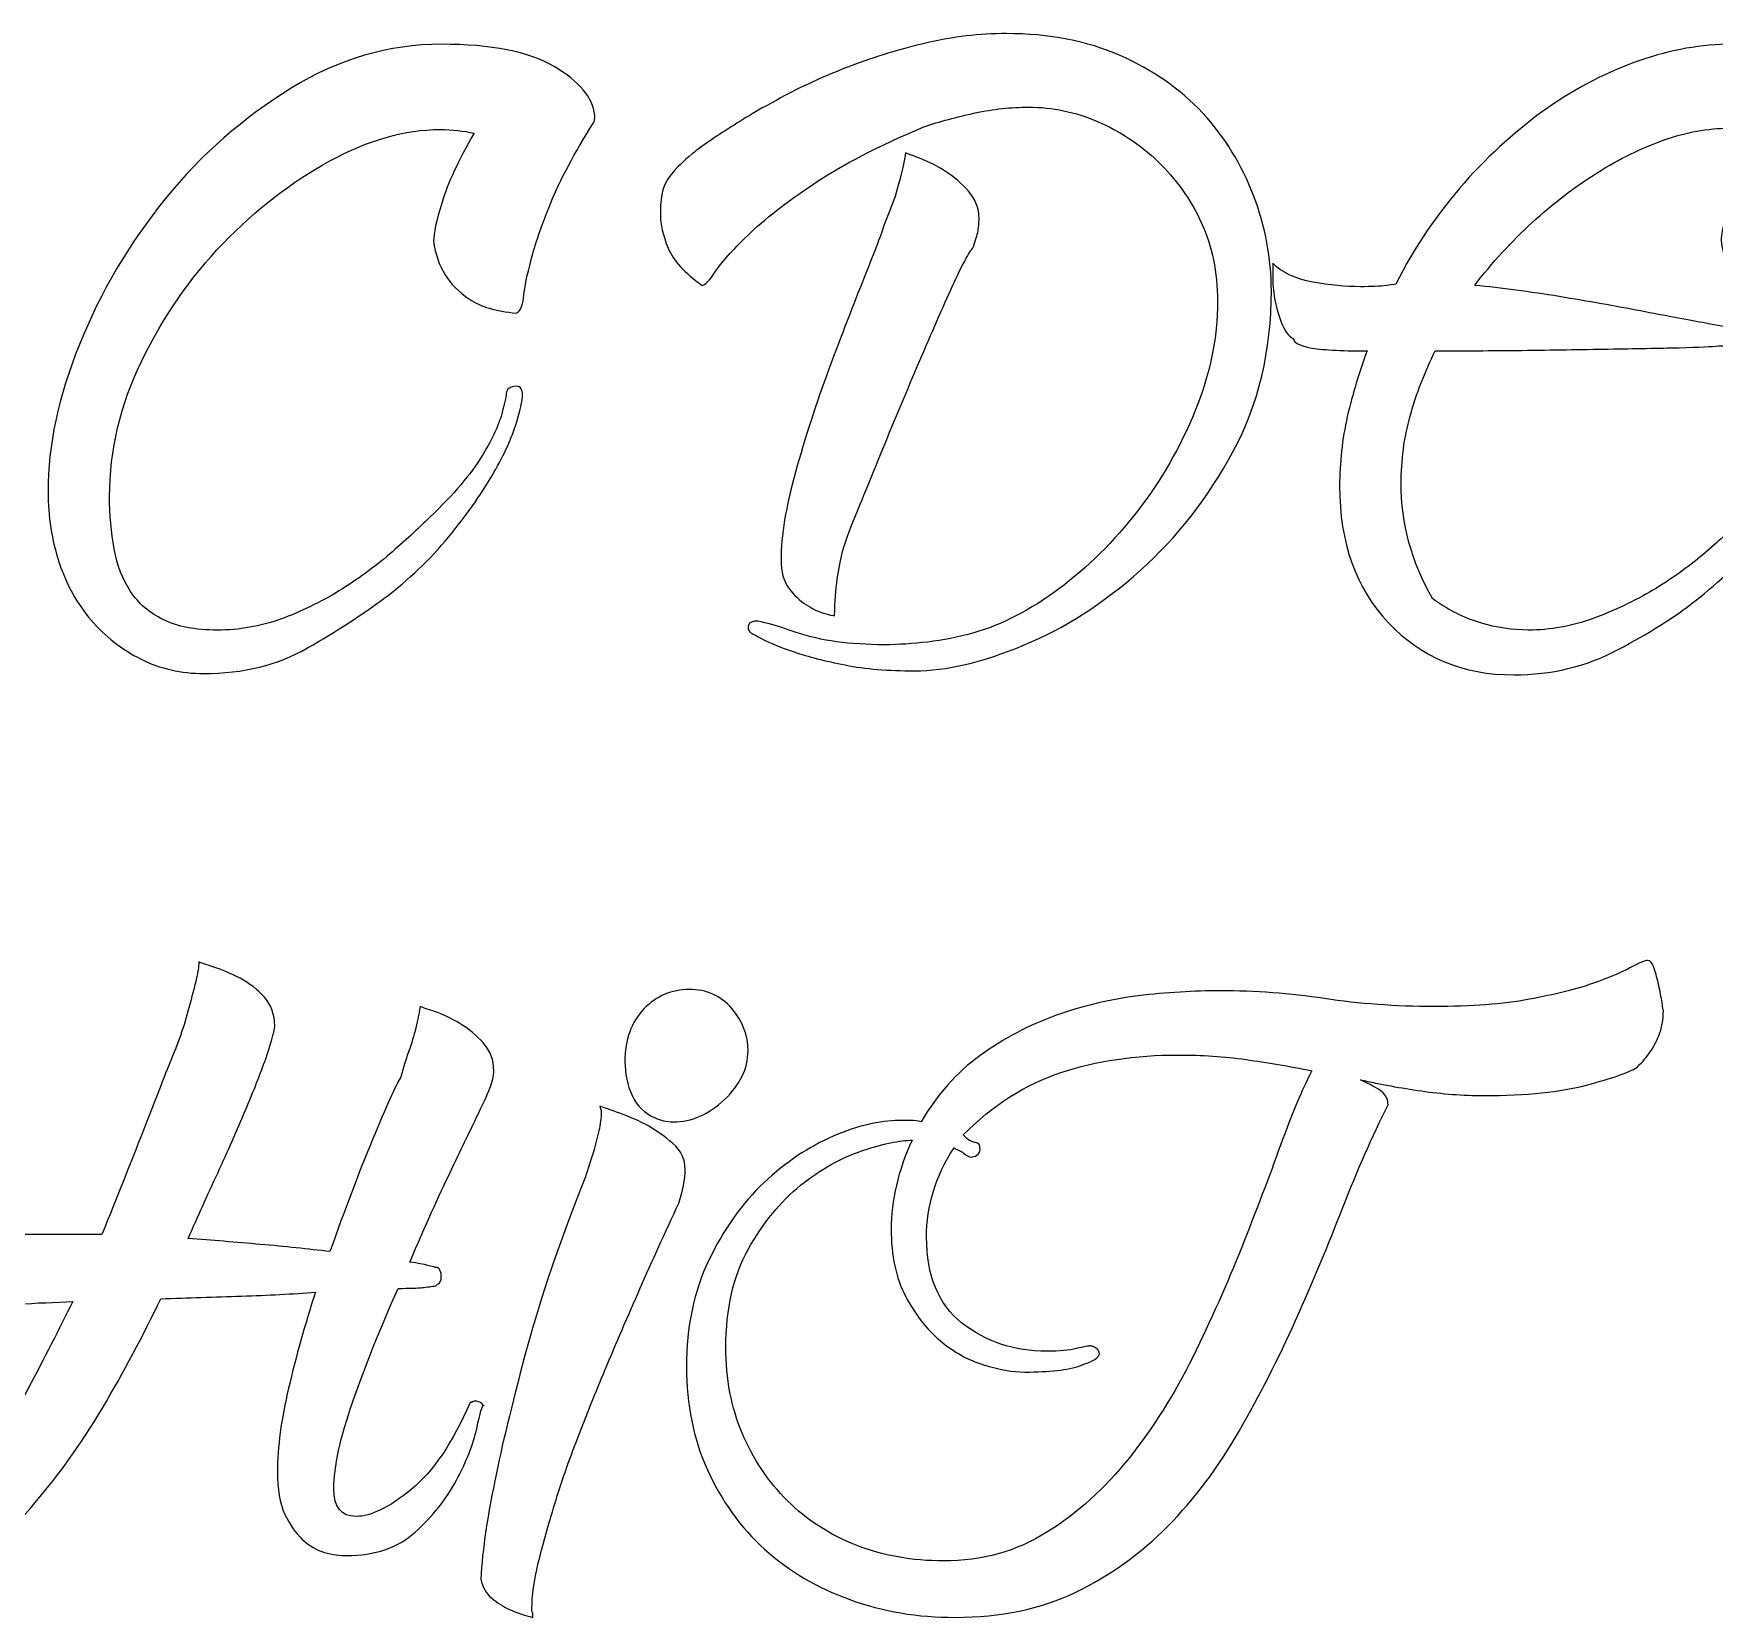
# Model space of a CAD drawing. Header units: centimetres. Extents: x -9.9 to 9.3, y -14 to 14.4.
# Drawn here: x -3.88 to 2.43, y 8.42 to 14.37 of the extents above; entities that cross this region are included whole.
import ezdxf

# ---------------------------------------------------------------- set-up
doc = ezdxf.new("R2010")
doc.units = ezdxf.units.CM
doc.header["$MEASUREMENT"] = 0
doc.layers.add('Layer 1', color=7, linetype='Continuous')

msp = doc.modelspace()

# ---------------------------------------------------------------- linework, layer by layer
at = {"layer": 'Layer 1', "color": 250}
for points, knots in [([(-3.241, 11.965), (-3.326, 11.965), (-3.405, 11.983), (-3.477, 12.019), (-3.477, 12.019), (-3.549, 12.055), (-3.611, 12.104), (-3.664, 12.165), (-3.664, 12.165), (-3.716, 12.225), (-3.756, 12.297), (-3.784, 12.381), (-3.784, 12.381), (-3.812, 12.465), (-3.826, 12.554), (-3.826, 12.649), (-3.826, 12.649), (-3.826, 12.82), (-3.787, 13.004), (-3.708, 13.2), (-3.708, 13.2), (-3.629, 13.397), (-3.522, 13.579), (-3.386, 13.747), (-3.386, 13.747), (-3.25, 13.914), (-3.092, 14.052), (-2.913, 14.162), (-2.913, 14.162), (-2.735, 14.272), (-2.547, 14.327), (-2.35, 14.327), (-2.35, 14.327), (-2.163, 14.327), (-2.022, 14.299), (-1.927, 14.244), (-1.927, 14.244), (-1.832, 14.188), (-1.781, 14.127), (-1.774, 14.061), (-1.774, 14.061), (-1.774, 14.048), (-1.776, 14.038), (-1.779, 14.032), (-1.779, 14.032), (-1.851, 13.917), (-1.905, 13.817), (-1.939, 13.732), (-1.939, 13.732), (-1.974, 13.646), (-1.998, 13.575), (-2.013, 13.518), (-2.013, 13.518), (-2.028, 13.46), (-2.037, 13.416), (-2.04, 13.385), (-2.04, 13.385), (-2.043, 13.354), (-2.05, 13.333), (-2.06, 13.323), (-2.06, 13.323), (-2.06, 13.323), (-2.069, 13.318), (-2.069, 13.318), (-2.069, 13.318), (-2.145, 13.325), (-2.203, 13.342), (-2.244, 13.37), (-2.244, 13.37), (-2.285, 13.398), (-2.316, 13.428), (-2.335, 13.461), (-2.335, 13.461), (-2.358, 13.497), (-2.373, 13.54), (-2.379, 13.589), (-2.379, 13.589), (-2.379, 13.615), (-2.369, 13.664), (-2.347, 13.734), (-2.347, 13.734), (-2.326, 13.805), (-2.286, 13.891), (-2.227, 13.993), (-2.227, 13.993), (-2.266, 14.002), (-2.309, 14.007), (-2.355, 14.007), (-2.355, 14.007), (-2.486, 14.007), (-2.624, 13.968), (-2.768, 13.889), (-2.768, 13.889), (-2.913, 13.81), (-3.046, 13.707), (-3.169, 13.579), (-3.169, 13.579), (-3.292, 13.451), (-3.394, 13.304), (-3.474, 13.139), (-3.474, 13.139), (-3.555, 12.973), (-3.595, 12.803), (-3.595, 12.63), (-3.595, 12.63), (-3.595, 12.561), (-3.589, 12.495), (-3.578, 12.433), (-3.578, 12.433), (-3.566, 12.37), (-3.546, 12.317), (-3.516, 12.273), (-3.516, 12.273), (-3.487, 12.228), (-3.446, 12.193), (-3.393, 12.167), (-3.393, 12.167), (-3.341, 12.141), (-3.273, 12.128), (-3.191, 12.128), (-3.191, 12.128), (-3.109, 12.128), (-3.03, 12.142), (-2.953, 12.169), (-2.953, 12.169), (-2.876, 12.197), (-2.803, 12.233), (-2.734, 12.275), (-2.734, 12.275), (-2.665, 12.318), (-2.602, 12.364), (-2.544, 12.413), (-2.544, 12.413), (-2.487, 12.462), (-2.437, 12.508), (-2.394, 12.551), (-2.394, 12.551), (-2.302, 12.639), (-2.238, 12.715), (-2.2, 12.777), (-2.2, 12.777), (-2.162, 12.839), (-2.138, 12.89), (-2.126, 12.93), (-2.126, 12.93), (-2.115, 12.969), (-2.108, 12.998), (-2.106, 13.016), (-2.106, 13.016), (-2.105, 13.034), (-2.092, 13.043), (-2.069, 13.043), (-2.069, 13.043), (-2.06, 13.043), (-2.053, 13.04), (-2.05, 13.033), (-2.05, 13.033), (-2.047, 13.026), (-2.045, 13.02), (-2.045, 13.013), (-2.045, 13.013), (-2.045, 12.99), (-2.054, 12.951), (-2.072, 12.895), (-2.072, 12.895), (-2.09, 12.839), (-2.119, 12.776), (-2.161, 12.706), (-2.161, 12.706), (-2.202, 12.635), (-2.256, 12.559), (-2.323, 12.477), (-2.323, 12.477), (-2.39, 12.395), (-2.471, 12.318), (-2.566, 12.246), (-2.566, 12.246), (-2.645, 12.187), (-2.74, 12.125), (-2.852, 12.061), (-2.852, 12.061), (-2.963, 11.997), (-3.093, 11.965), (-3.241, 11.965)], [0, 0, 0, 0, 0.021277, 0.021277, 0.021277, 0.021277, 0.042553, 0.042553, 0.042553, 0.042553, 0.06383, 0.06383, 0.06383, 0.06383, 0.085106, 0.085106, 0.085106, 0.085106, 0.106383, 0.106383, 0.106383, 0.106383, 0.12766, 0.12766, 0.12766, 0.12766, 0.148936, 0.148936, 0.148936, 0.148936, 0.170213, 0.170213, 0.170213, 0.170213, 0.191489, 0.191489, 0.191489, 0.191489, 0.212766, 0.212766, 0.212766, 0.212766, 0.234043, 0.234043, 0.234043, 0.234043, 0.255319, 0.255319, 0.255319, 0.255319, 0.276596, 0.276596, 0.276596, 0.276596, 0.297872, 0.297872, 0.297872, 0.297872, 0.319149, 0.319149, 0.319149, 0.319149, 0.340426, 0.340426, 0.340426, 0.340426, 0.361702, 0.361702, 0.361702, 0.361702, 0.382979, 0.382979, 0.382979, 0.382979, 0.404255, 0.404255, 0.404255, 0.404255, 0.425532, 0.425532, 0.425532, 0.425532, 0.446809, 0.446809, 0.446809, 0.446809, 0.468085, 0.468085, 0.468085, 0.468085, 0.489362, 0.489362, 0.489362, 0.489362, 0.510638, 0.510638, 0.510638, 0.510638, 0.531915, 0.531915, 0.531915, 0.531915, 0.553191, 0.553191, 0.553191, 0.553191, 0.574468, 0.574468, 0.574468, 0.574468, 0.595745, 0.595745, 0.595745, 0.595745, 0.617021, 0.617021, 0.617021, 0.617021, 0.638298, 0.638298, 0.638298, 0.638298, 0.659574, 0.659574, 0.659574, 0.659574, 0.680851, 0.680851, 0.680851, 0.680851, 0.702128, 0.702128, 0.702128, 0.702128, 0.723404, 0.723404, 0.723404, 0.723404, 0.744681, 0.744681, 0.744681, 0.744681, 0.765957, 0.765957, 0.765957, 0.765957, 0.787234, 0.787234, 0.787234, 0.787234, 0.808511, 0.808511, 0.808511, 0.808511, 0.829787, 0.829787, 0.829787, 0.829787, 0.851064, 0.851064, 0.851064, 0.851064, 0.87234, 0.87234, 0.87234, 0.87234, 0.893617, 0.893617, 0.893617, 0.893617, 0.914894, 0.914894, 0.914894, 0.914894, 0.93617, 0.93617, 0.93617, 0.93617, 0.957447, 0.957447, 0.957447, 0.957447, 1, 1, 1, 1]), ([(-1.371, 13.422), (-1.436, 13.468), (-1.479, 13.514), (-1.499, 13.562), (-1.499, 13.562), (-1.518, 13.61), (-1.528, 13.651), (-1.528, 13.687), (-1.528, 13.687), (-1.528, 13.72), (-1.526, 13.748), (-1.521, 13.771), (-1.521, 13.771), (-1.516, 13.794), (-1.504, 13.817), (-1.486, 13.84), (-1.486, 13.84), (-1.468, 13.863), (-1.442, 13.888), (-1.408, 13.916), (-1.408, 13.916), (-1.373, 13.944), (-1.325, 13.978), (-1.262, 14.017), (-1.262, 14.017), (-1.207, 14.053), (-1.14, 14.092), (-1.063, 14.133), (-1.063, 14.133), (-0.986, 14.174), (-0.902, 14.212), (-0.812, 14.246), (-0.812, 14.246), (-0.722, 14.28), (-0.628, 14.309), (-0.529, 14.332), (-0.529, 14.332), (-0.431, 14.355), (-0.331, 14.367), (-0.229, 14.367), (-0.229, 14.367), (-0.068, 14.367), (0.073, 14.339), (0.197, 14.285), (0.197, 14.285), (0.32, 14.231), (0.423, 14.159), (0.507, 14.069), (0.507, 14.069), (0.59, 13.979), (0.654, 13.875), (0.698, 13.759), (0.698, 13.759), (0.743, 13.642), (0.765, 13.523), (0.765, 13.402), (0.765, 13.402), (0.765, 13.176), (0.717, 12.975), (0.622, 12.799), (0.622, 12.799), (0.527, 12.624), (0.411, 12.475), (0.273, 12.352), (0.273, 12.352), (0.135, 12.228), (-0.011, 12.135), (-0.165, 12.071), (-0.165, 12.071), (-0.319, 12.007), (-0.455, 11.975), (-0.574, 11.975), (-0.574, 11.975), (-0.672, 11.975), (-0.759, 11.982), (-0.834, 11.997), (-0.834, 11.997), (-0.91, 12.012), (-0.974, 12.028), (-1.026, 12.046), (-1.026, 12.046), (-1.079, 12.064), (-1.117, 12.08), (-1.142, 12.093), (-1.142, 12.093), (-1.167, 12.106), (-1.179, 12.113), (-1.179, 12.113), (-1.179, 12.113), (-1.182, 12.113), (-1.185, 12.115), (-1.189, 12.118), (-1.189, 12.118), (-1.195, 12.124), (-1.199, 12.129), (-1.199, 12.133), (-1.199, 12.133), (-1.199, 12.146), (-1.195, 12.154), (-1.189, 12.157), (-1.189, 12.157), (-1.182, 12.16), (-1.176, 12.162), (-1.169, 12.162), (-1.169, 12.162), (-1.153, 12.162), (-1.101, 12.147), (-1.014, 12.118), (-1.014, 12.118), (-0.927, 12.088), (-0.818, 12.073), (-0.687, 12.073), (-0.687, 12.073), (-0.634, 12.073), (-0.58, 12.077), (-0.524, 12.083), (-0.524, 12.083), (-0.469, 12.09), (-0.411, 12.101), (-0.352, 12.118), (-0.352, 12.118), (-0.247, 12.147), (-0.141, 12.202), (-0.032, 12.283), (-0.032, 12.283), (0.076, 12.363), (0.174, 12.461), (0.263, 12.575), (0.263, 12.575), (0.352, 12.69), (0.424, 12.816), (0.479, 12.952), (0.479, 12.952), (0.535, 13.088), (0.563, 13.225), (0.563, 13.363), (0.563, 13.363), (0.563, 13.471), (0.543, 13.569), (0.502, 13.658), (0.502, 13.658), (0.461, 13.747), (0.406, 13.823), (0.339, 13.887), (0.339, 13.887), (0.272, 13.951), (0.197, 14.001), (0.113, 14.037), (0.113, 14.037), (0.029, 14.073), (-0.057, 14.091), (-0.145, 14.091), (-0.145, 14.091), (-0.211, 14.091), (-0.278, 14.084), (-0.347, 14.069), (-0.347, 14.069), (-0.416, 14.054), (-0.48, 14.037), (-0.539, 14.017), (-0.539, 14.017), (-0.71, 13.945), (-0.848, 13.874), (-0.952, 13.803), (-0.952, 13.803), (-1.057, 13.733), (-1.139, 13.669), (-1.199, 13.611), (-1.199, 13.611), (-1.258, 13.554), (-1.299, 13.508), (-1.322, 13.473), (-1.322, 13.473), (-1.344, 13.439), (-1.361, 13.422), (-1.371, 13.422)], [0, 0, 0, 0, 0.022222, 0.022222, 0.022222, 0.022222, 0.044444, 0.044444, 0.044444, 0.044444, 0.066667, 0.066667, 0.066667, 0.066667, 0.088889, 0.088889, 0.088889, 0.088889, 0.111111, 0.111111, 0.111111, 0.111111, 0.133333, 0.133333, 0.133333, 0.133333, 0.155556, 0.155556, 0.155556, 0.155556, 0.177778, 0.177778, 0.177778, 0.177778, 0.2, 0.2, 0.2, 0.2, 0.222222, 0.222222, 0.222222, 0.222222, 0.244444, 0.244444, 0.244444, 0.244444, 0.266667, 0.266667, 0.266667, 0.266667, 0.288889, 0.288889, 0.288889, 0.288889, 0.311111, 0.311111, 0.311111, 0.311111, 0.333333, 0.333333, 0.333333, 0.333333, 0.355556, 0.355556, 0.355556, 0.355556, 0.377778, 0.377778, 0.377778, 0.377778, 0.4, 0.4, 0.4, 0.4, 0.422222, 0.422222, 0.422222, 0.422222, 0.444444, 0.444444, 0.444444, 0.444444, 0.466667, 0.466667, 0.466667, 0.466667, 0.488889, 0.488889, 0.488889, 0.488889, 0.511111, 0.511111, 0.511111, 0.511111, 0.533333, 0.533333, 0.533333, 0.533333, 0.555556, 0.555556, 0.555556, 0.555556, 0.577778, 0.577778, 0.577778, 0.577778, 0.6, 0.6, 0.6, 0.6, 0.622222, 0.622222, 0.622222, 0.622222, 0.644444, 0.644444, 0.644444, 0.644444, 0.666667, 0.666667, 0.666667, 0.666667, 0.688889, 0.688889, 0.688889, 0.688889, 0.711111, 0.711111, 0.711111, 0.711111, 0.733333, 0.733333, 0.733333, 0.733333, 0.755556, 0.755556, 0.755556, 0.755556, 0.777778, 0.777778, 0.777778, 0.777778, 0.8, 0.8, 0.8, 0.8, 0.822222, 0.822222, 0.822222, 0.822222, 0.844444, 0.844444, 0.844444, 0.844444, 0.866667, 0.866667, 0.866667, 0.866667, 0.888889, 0.888889, 0.888889, 0.888889, 0.911111, 0.911111, 0.911111, 0.911111, 0.933333, 0.933333, 0.933333, 0.933333, 0.955556, 0.955556, 0.955556, 0.955556, 1, 1, 1, 1]), ([(0.849, 13.22), (0.829, 13.233), (0.813, 13.254), (0.802, 13.284), (0.802, 13.284), (0.79, 13.314), (0.782, 13.343), (0.777, 13.373), (0.777, 13.373), (0.772, 13.402), (0.77, 13.429), (0.77, 13.454), (0.77, 13.454), (0.77, 13.478), (0.77, 13.496), (0.77, 13.505), (0.77, 13.505), (0.806, 13.469), (0.856, 13.446), (0.92, 13.434), (0.92, 13.434), (0.984, 13.423), (1.044, 13.417), (1.099, 13.417), (1.099, 13.417), (1.139, 13.417), (1.172, 13.418), (1.198, 13.422), (1.198, 13.422), (1.224, 13.425), (1.236, 13.427), (1.232, 13.427), (1.232, 13.427), (1.304, 13.568), (1.39, 13.694), (1.488, 13.806), (1.488, 13.806), (1.587, 13.917), (1.692, 14.011), (1.803, 14.089), (1.803, 14.089), (1.915, 14.166), (2.029, 14.225), (2.148, 14.266), (2.148, 14.266), (2.266, 14.307), (2.38, 14.327), (2.492, 14.327), (2.492, 14.327), (2.653, 14.327), (2.786, 14.302), (2.891, 14.251), (2.891, 14.251), (2.996, 14.2), (3.051, 14.137), (3.058, 14.061), (3.058, 14.061), (3.058, 14.048), (3.056, 14.038), (3.053, 14.032), (3.053, 14.032), (3.053, 14.032), (3.033, 14.042), (3.033, 14.042), (3.033, 14.042), (3.033, 14.042), (3.048, 14.032), (3.048, 14.032), (3.048, 14.032), (2.979, 13.917), (2.927, 13.818), (2.893, 13.734), (2.893, 13.734), (2.859, 13.651), (2.835, 13.58), (2.822, 13.523), (2.822, 13.523), (2.809, 13.465), (2.8, 13.42), (2.797, 13.387), (2.797, 13.387), (2.794, 13.355), (2.787, 13.333), (2.777, 13.323), (2.777, 13.323), (2.777, 13.323), (2.768, 13.318), (2.768, 13.318), (2.768, 13.318), (2.692, 13.325), (2.633, 13.342), (2.59, 13.37), (2.59, 13.37), (2.548, 13.398), (2.517, 13.428), (2.497, 13.461), (2.497, 13.461), (2.474, 13.497), (2.459, 13.54), (2.453, 13.589), (2.453, 13.589), (2.453, 13.612), (2.462, 13.66), (2.482, 13.732), (2.482, 13.732), (2.502, 13.804), (2.543, 13.893), (2.605, 13.997), (2.605, 13.997), (2.566, 14.007), (2.525, 14.012), (2.482, 14.012), (2.482, 14.012), (2.403, 14.012), (2.322, 13.997), (2.239, 13.968), (2.239, 13.968), (2.155, 13.938), (2.071, 13.897), (1.988, 13.845), (1.988, 13.845), (1.904, 13.792), (1.823, 13.73), (1.744, 13.658), (1.744, 13.658), (1.665, 13.586), (1.593, 13.507), (1.528, 13.422), (1.528, 13.422), (1.629, 13.412), (1.735, 13.398), (1.845, 13.38), (1.845, 13.38), (1.955, 13.362), (2.057, 13.344), (2.15, 13.326), (2.15, 13.326), (2.244, 13.308), (2.321, 13.293), (2.384, 13.282), (2.384, 13.282), (2.446, 13.27), (2.479, 13.264), (2.482, 13.264), (2.482, 13.264), (2.482, 13.264), (2.487, 13.264), (2.487, 13.264), (2.487, 13.264), (2.494, 13.258), (2.497, 13.246), (2.497, 13.23), (2.497, 13.23), (2.497, 13.217), (2.492, 13.207), (2.482, 13.2), (2.482, 13.2), (2.482, 13.2), (2.477, 13.195), (2.477, 13.195), (2.477, 13.195), (2.477, 13.195), (2.443, 13.195), (2.443, 13.195), (2.443, 13.195), (2.42, 13.192), (2.371, 13.19), (2.295, 13.188), (2.295, 13.188), (2.22, 13.186), (2.131, 13.185), (2.029, 13.183), (2.029, 13.183), (1.928, 13.181), (1.82, 13.18), (1.705, 13.178), (1.705, 13.178), (1.59, 13.177), (1.482, 13.176), (1.38, 13.176), (1.38, 13.176), (1.341, 13.097), (1.309, 13.016), (1.286, 12.932), (1.286, 12.932), (1.263, 12.849), (1.252, 12.764), (1.252, 12.679), (1.252, 12.679), (1.252, 12.528), (1.291, 12.383), (1.37, 12.246), (1.37, 12.246), (1.429, 12.203), (1.489, 12.173), (1.55, 12.155), (1.55, 12.155), (1.61, 12.137), (1.67, 12.128), (1.729, 12.128), (1.729, 12.128), (1.811, 12.128), (1.893, 12.142), (1.973, 12.172), (1.973, 12.172), (2.053, 12.201), (2.128, 12.237), (2.197, 12.278), (2.197, 12.278), (2.266, 12.319), (2.328, 12.363), (2.384, 12.411), (2.384, 12.411), (2.44, 12.458), (2.487, 12.502), (2.526, 12.541), (2.526, 12.541), (2.625, 12.639), (2.693, 12.721), (2.731, 12.785), (2.731, 12.785), (2.768, 12.849), (2.793, 12.899), (2.804, 12.937), (2.804, 12.937), (2.816, 12.975), (2.822, 13.002), (2.822, 13.018), (2.822, 13.018), (2.822, 13.035), (2.833, 13.043), (2.856, 13.043), (2.856, 13.043), (2.866, 13.043), (2.873, 13.04), (2.876, 13.033), (2.876, 13.033), (2.879, 13.026), (2.881, 13.02), (2.881, 13.013), (2.881, 13.013), (2.881, 12.99), (2.871, 12.951), (2.851, 12.895), (2.851, 12.895), (2.832, 12.839), (2.801, 12.776), (2.76, 12.703), (2.76, 12.703), (2.719, 12.631), (2.665, 12.554), (2.598, 12.472), (2.598, 12.472), (2.531, 12.39), (2.449, 12.311), (2.354, 12.236), (2.354, 12.236), (2.279, 12.177), (2.182, 12.116), (2.064, 12.054), (2.064, 12.054), (1.946, 11.991), (1.816, 11.96), (1.675, 11.96), (1.675, 11.96), (1.485, 11.96), (1.328, 12.025), (1.205, 12.155), (1.205, 12.155), (1.082, 12.284), (1.021, 12.456), (1.021, 12.669), (1.021, 12.669), (1.021, 12.757), (1.031, 12.844), (1.05, 12.93), (1.05, 12.93), (1.07, 13.015), (1.095, 13.097), (1.124, 13.176), (1.124, 13.176), (1.022, 13.176), (0.951, 13.18), (0.91, 13.188), (0.91, 13.188), (0.869, 13.196), (0.849, 13.207), (0.849, 13.22)], [0, 0, 0, 0, 0.013699, 0.013699, 0.013699, 0.013699, 0.027397, 0.027397, 0.027397, 0.027397, 0.041096, 0.041096, 0.041096, 0.041096, 0.054795, 0.054795, 0.054795, 0.054795, 0.068493, 0.068493, 0.068493, 0.068493, 0.082192, 0.082192, 0.082192, 0.082192, 0.09589, 0.09589, 0.09589, 0.09589, 0.109589, 0.109589, 0.109589, 0.109589, 0.123288, 0.123288, 0.123288, 0.123288, 0.136986, 0.136986, 0.136986, 0.136986, 0.150685, 0.150685, 0.150685, 0.150685, 0.164384, 0.164384, 0.164384, 0.164384, 0.178082, 0.178082, 0.178082, 0.178082, 0.191781, 0.191781, 0.191781, 0.191781, 0.205479, 0.205479, 0.205479, 0.205479, 0.219178, 0.219178, 0.219178, 0.219178, 0.232877, 0.232877, 0.232877, 0.232877, 0.246575, 0.246575, 0.246575, 0.246575, 0.260274, 0.260274, 0.260274, 0.260274, 0.273973, 0.273973, 0.273973, 0.273973, 0.287671, 0.287671, 0.287671, 0.287671, 0.30137, 0.30137, 0.30137, 0.30137, 0.315068, 0.315068, 0.315068, 0.315068, 0.328767, 0.328767, 0.328767, 0.328767, 0.342466, 0.342466, 0.342466, 0.342466, 0.356164, 0.356164, 0.356164, 0.356164, 0.369863, 0.369863, 0.369863, 0.369863, 0.383562, 0.383562, 0.383562, 0.383562, 0.39726, 0.39726, 0.39726, 0.39726, 0.410959, 0.410959, 0.410959, 0.410959, 0.424658, 0.424658, 0.424658, 0.424658, 0.438356, 0.438356, 0.438356, 0.438356, 0.452055, 0.452055, 0.452055, 0.452055, 0.465753, 0.465753, 0.465753, 0.465753, 0.479452, 0.479452, 0.479452, 0.479452, 0.493151, 0.493151, 0.493151, 0.493151, 0.506849, 0.506849, 0.506849, 0.506849, 0.520548, 0.520548, 0.520548, 0.520548, 0.534247, 0.534247, 0.534247, 0.534247, 0.547945, 0.547945, 0.547945, 0.547945, 0.561644, 0.561644, 0.561644, 0.561644, 0.575342, 0.575342, 0.575342, 0.575342, 0.589041, 0.589041, 0.589041, 0.589041, 0.60274, 0.60274, 0.60274, 0.60274, 0.616438, 0.616438, 0.616438, 0.616438, 0.630137, 0.630137, 0.630137, 0.630137, 0.643836, 0.643836, 0.643836, 0.643836, 0.657534, 0.657534, 0.657534, 0.657534, 0.671233, 0.671233, 0.671233, 0.671233, 0.684932, 0.684932, 0.684932, 0.684932, 0.69863, 0.69863, 0.69863, 0.69863, 0.712329, 0.712329, 0.712329, 0.712329, 0.726027, 0.726027, 0.726027, 0.726027, 0.739726, 0.739726, 0.739726, 0.739726, 0.753425, 0.753425, 0.753425, 0.753425, 0.767123, 0.767123, 0.767123, 0.767123, 0.780822, 0.780822, 0.780822, 0.780822, 0.794521, 0.794521, 0.794521, 0.794521, 0.808219, 0.808219, 0.808219, 0.808219, 0.821918, 0.821918, 0.821918, 0.821918, 0.835616, 0.835616, 0.835616, 0.835616, 0.849315, 0.849315, 0.849315, 0.849315, 0.863014, 0.863014, 0.863014, 0.863014, 0.876712, 0.876712, 0.876712, 0.876712, 0.890411, 0.890411, 0.890411, 0.890411, 0.90411, 0.90411, 0.90411, 0.90411, 0.917808, 0.917808, 0.917808, 0.917808, 0.931507, 0.931507, 0.931507, 0.931507, 0.945205, 0.945205, 0.945205, 0.945205, 0.958904, 0.958904, 0.958904, 0.958904, 0.972603, 0.972603, 0.972603, 0.972603, 1, 1, 1, 1]), ([(-0.874, 12.182), (-0.88, 12.182), (-0.894, 12.185), (-0.916, 12.192), (-0.916, 12.192), (-0.937, 12.198), (-0.959, 12.209), (-0.982, 12.224), (-0.982, 12.224), (-1.005, 12.238), (-1.026, 12.259), (-1.046, 12.285), (-1.046, 12.285), (-1.066, 12.311), (-1.075, 12.347), (-1.075, 12.393), (-1.075, 12.393), (-1.075, 12.482), (-1.057, 12.591), (-1.021, 12.721), (-1.021, 12.721), (-0.985, 12.85), (-0.943, 12.979), (-0.896, 13.107), (-0.896, 13.107), (-0.848, 13.235), (-0.804, 13.35), (-0.763, 13.451), (-0.763, 13.451), (-0.722, 13.553), (-0.697, 13.62), (-0.687, 13.653), (-0.687, 13.653), (-0.674, 13.686), (-0.661, 13.72), (-0.647, 13.756), (-0.647, 13.756), (-0.628, 13.819), (-0.615, 13.873), (-0.608, 13.919), (-0.608, 13.919), (-0.598, 13.915), (-0.579, 13.908), (-0.549, 13.897), (-0.549, 13.897), (-0.519, 13.885), (-0.489, 13.87), (-0.458, 13.85), (-0.458, 13.85), (-0.427, 13.83), (-0.398, 13.806), (-0.372, 13.776), (-0.372, 13.776), (-0.346, 13.747), (-0.332, 13.712), (-0.332, 13.673), (-0.332, 13.673), (-0.332, 13.656), (-0.334, 13.639), (-0.337, 13.621), (-0.337, 13.621), (-0.341, 13.603), (-0.347, 13.583), (-0.357, 13.56), (-0.357, 13.56), (-0.373, 13.54), (-0.401, 13.488), (-0.438, 13.405), (-0.438, 13.405), (-0.476, 13.321), (-0.518, 13.225), (-0.564, 13.117), (-0.564, 13.117), (-0.61, 13.008), (-0.656, 12.899), (-0.702, 12.787), (-0.702, 12.787), (-0.747, 12.675), (-0.785, 12.584), (-0.815, 12.511), (-0.815, 12.511), (-0.825, 12.485), (-0.834, 12.456), (-0.844, 12.423), (-0.844, 12.423), (-0.851, 12.393), (-0.857, 12.359), (-0.864, 12.32), (-0.864, 12.32), (-0.87, 12.28), (-0.874, 12.234), (-0.874, 12.182)], [0, 0, 0, 0, 0.041667, 0.041667, 0.041667, 0.041667, 0.083333, 0.083333, 0.083333, 0.083333, 0.125, 0.125, 0.125, 0.125, 0.166667, 0.166667, 0.166667, 0.166667, 0.208333, 0.208333, 0.208333, 0.208333, 0.25, 0.25, 0.25, 0.25, 0.291667, 0.291667, 0.291667, 0.291667, 0.333333, 0.333333, 0.333333, 0.333333, 0.375, 0.375, 0.375, 0.375, 0.416667, 0.416667, 0.416667, 0.416667, 0.458333, 0.458333, 0.458333, 0.458333, 0.5, 0.5, 0.5, 0.5, 0.541667, 0.541667, 0.541667, 0.541667, 0.583333, 0.583333, 0.583333, 0.583333, 0.625, 0.625, 0.625, 0.625, 0.666667, 0.666667, 0.666667, 0.666667, 0.708333, 0.708333, 0.708333, 0.708333, 0.75, 0.75, 0.75, 0.75, 0.791667, 0.791667, 0.791667, 0.791667, 0.833333, 0.833333, 0.833333, 0.833333, 0.875, 0.875, 0.875, 0.875, 0.916667, 0.916667, 0.916667, 0.916667, 1, 1, 1, 1]), ([(-3.91, 8.811), (-4.015, 8.677), (-4.147, 8.578), (-4.306, 8.516), (-4.306, 8.516), (-4.465, 8.454), (-4.628, 8.422), (-4.796, 8.422), (-4.796, 8.422), (-4.93, 8.422), (-5.058, 8.442), (-5.179, 8.481), (-5.179, 8.481), (-5.301, 8.521), (-5.407, 8.579), (-5.499, 8.656), (-5.499, 8.656), (-5.591, 8.733), (-5.664, 8.827), (-5.718, 8.939), (-5.718, 8.939), (-5.772, 9.051), (-5.799, 9.18), (-5.799, 9.328), (-5.799, 9.328), (-5.799, 9.511), (-5.763, 9.671), (-5.691, 9.805), (-5.691, 9.805), (-5.619, 9.94), (-5.532, 10.05), (-5.43, 10.137), (-5.43, 10.137), (-5.329, 10.224), (-5.224, 10.289), (-5.115, 10.332), (-5.115, 10.332), (-5.007, 10.374), (-4.915, 10.396), (-4.84, 10.396), (-4.84, 10.396), (-4.732, 10.396), (-4.648, 10.379), (-4.589, 10.346), (-4.589, 10.346), (-4.53, 10.314), (-4.497, 10.297), (-4.49, 10.297), (-4.49, 10.297), (-4.49, 10.297), (-4.481, 10.287), (-4.481, 10.287), (-4.481, 10.287), (-4.471, 10.277), (-4.466, 10.271), (-4.466, 10.268), (-4.466, 10.268), (-4.466, 10.261), (-4.469, 10.255), (-4.476, 10.25), (-4.476, 10.25), (-4.482, 10.245), (-4.489, 10.243), (-4.495, 10.243), (-4.495, 10.243), (-4.505, 10.243), (-4.536, 10.255), (-4.589, 10.28), (-4.589, 10.28), (-4.641, 10.305), (-4.715, 10.317), (-4.81, 10.317), (-4.81, 10.317), (-4.882, 10.317), (-4.966, 10.297), (-5.061, 10.258), (-5.061, 10.258), (-5.156, 10.218), (-5.247, 10.159), (-5.334, 10.081), (-5.334, 10.081), (-5.421, 10.002), (-5.494, 9.903), (-5.553, 9.785), (-5.553, 9.785), (-5.612, 9.667), (-5.642, 9.529), (-5.642, 9.372), (-5.642, 9.372), (-5.642, 9.27), (-5.626, 9.175), (-5.595, 9.087), (-5.595, 9.087), (-5.564, 8.998), (-5.516, 8.921), (-5.45, 8.855), (-5.45, 8.855), (-5.384, 8.79), (-5.3, 8.738), (-5.197, 8.7), (-5.197, 8.7), (-5.093, 8.663), (-4.969, 8.644), (-4.825, 8.644), (-4.825, 8.644), (-4.664, 8.644), (-4.527, 8.675), (-4.412, 8.737), (-4.412, 8.737), (-4.297, 8.8), (-4.198, 8.878), (-4.114, 8.971), (-4.114, 8.971), (-4.03, 9.064), (-3.959, 9.168), (-3.9, 9.281), (-3.9, 9.281), (-3.841, 9.394), (-3.785, 9.503), (-3.733, 9.608), (-3.733, 9.608), (-3.798, 9.605), (-3.869, 9.602), (-3.944, 9.598), (-3.944, 9.598), (-4.02, 9.595), (-4.092, 9.59), (-4.161, 9.584), (-4.161, 9.584), (-4.197, 9.577), (-4.232, 9.569), (-4.267, 9.559), (-4.267, 9.559), (-4.301, 9.549), (-4.318, 9.546), (-4.318, 9.549), (-4.318, 9.549), (-4.325, 9.569), (-4.328, 9.593), (-4.328, 9.623), (-4.328, 9.623), (-4.328, 9.653), (-4.325, 9.682), (-4.318, 9.712), (-4.318, 9.712), (-4.312, 9.741), (-4.302, 9.767), (-4.289, 9.79), (-4.289, 9.79), (-4.276, 9.813), (-4.261, 9.828), (-4.244, 9.835), (-4.244, 9.835), (-4.225, 9.841), (-4.205, 9.846), (-4.185, 9.849), (-4.185, 9.849), (-4.166, 9.853), (-4.135, 9.855), (-4.092, 9.857), (-4.092, 9.857), (-4.049, 9.858), (-3.992, 9.859), (-3.92, 9.859), (-3.92, 9.859), (-3.847, 9.859), (-3.749, 9.859), (-3.624, 9.859), (-3.624, 9.859), (-3.565, 10.004), (-3.515, 10.131), (-3.472, 10.241), (-3.472, 10.241), (-3.429, 10.35), (-3.395, 10.438), (-3.369, 10.504), (-3.369, 10.504), (-3.359, 10.527), (-3.347, 10.556), (-3.334, 10.592), (-3.334, 10.592), (-3.321, 10.628), (-3.309, 10.665), (-3.3, 10.701), (-3.3, 10.701), (-3.29, 10.737), (-3.281, 10.771), (-3.273, 10.804), (-3.273, 10.804), (-3.264, 10.837), (-3.26, 10.863), (-3.26, 10.883), (-3.26, 10.883), (-3.254, 10.879), (-3.235, 10.873), (-3.204, 10.863), (-3.204, 10.863), (-3.173, 10.853), (-3.14, 10.839), (-3.105, 10.821), (-3.105, 10.821), (-3.071, 10.803), (-3.04, 10.779), (-3.014, 10.75), (-3.014, 10.75), (-2.988, 10.72), (-2.975, 10.684), (-2.975, 10.642), (-2.975, 10.642), (-2.978, 10.615), (-2.99, 10.574), (-3.009, 10.519), (-3.009, 10.519), (-3.029, 10.463), (-3.054, 10.398), (-3.086, 10.324), (-3.086, 10.324), (-3.117, 10.25), (-3.151, 10.172), (-3.189, 10.09), (-3.189, 10.09), (-3.227, 10.008), (-3.264, 9.926), (-3.3, 9.844), (-3.3, 9.844), (-3.211, 9.838), (-3.121, 9.83), (-3.029, 9.822), (-3.029, 9.822), (-2.937, 9.814), (-2.85, 9.805), (-2.768, 9.795), (-2.768, 9.795), (-2.712, 9.953), (-2.659, 10.093), (-2.608, 10.216), (-2.608, 10.216), (-2.557, 10.339), (-2.522, 10.417), (-2.502, 10.45), (-2.502, 10.45), (-2.493, 10.486), (-2.481, 10.522), (-2.468, 10.558), (-2.468, 10.558), (-2.458, 10.587), (-2.45, 10.617), (-2.443, 10.646), (-2.443, 10.646), (-2.437, 10.676), (-2.432, 10.699), (-2.429, 10.715), (-2.429, 10.715), (-2.422, 10.712), (-2.404, 10.706), (-2.375, 10.696), (-2.375, 10.696), (-2.345, 10.686), (-2.314, 10.671), (-2.281, 10.651), (-2.281, 10.651), (-2.248, 10.632), (-2.219, 10.607), (-2.192, 10.578), (-2.192, 10.578), (-2.166, 10.548), (-2.153, 10.514), (-2.153, 10.474), (-2.153, 10.474), (-2.153, 10.455), (-2.158, 10.432), (-2.168, 10.408), (-2.168, 10.408), (-2.178, 10.383), (-2.195, 10.346), (-2.22, 10.295), (-2.22, 10.295), (-2.244, 10.244), (-2.277, 10.176), (-2.318, 10.09), (-2.318, 10.09), (-2.359, 10.005), (-2.409, 9.894), (-2.468, 9.756), (-2.468, 9.756), (-2.409, 9.746), (-2.378, 9.739), (-2.375, 9.736), (-2.375, 9.736), (-2.375, 9.736), (-2.37, 9.736), (-2.37, 9.736), (-2.37, 9.736), (-2.37, 9.736), (-2.365, 9.736), (-2.365, 9.736), (-2.365, 9.736), (-2.355, 9.73), (-2.35, 9.718), (-2.35, 9.702), (-2.35, 9.702), (-2.35, 9.685), (-2.355, 9.675), (-2.365, 9.672), (-2.365, 9.672), (-2.365, 9.672), (-2.37, 9.667), (-2.37, 9.667), (-2.37, 9.667), (-2.386, 9.664), (-2.403, 9.662), (-2.421, 9.66), (-2.421, 9.66), (-2.439, 9.658), (-2.47, 9.657), (-2.512, 9.657), (-2.512, 9.657), (-2.578, 9.51), (-2.635, 9.368), (-2.682, 9.232), (-2.682, 9.232), (-2.73, 9.096), (-2.753, 8.987), (-2.753, 8.905), (-2.753, 8.905), (-2.753, 8.836), (-2.726, 8.801), (-2.67, 8.801), (-2.67, 8.801), (-2.614, 8.801), (-2.545, 8.835), (-2.463, 8.902), (-2.463, 8.902), (-2.381, 8.969), (-2.307, 9.078), (-2.242, 9.229), (-2.242, 9.229), (-2.242, 9.229), (-2.237, 9.229), (-2.237, 9.229), (-2.237, 9.229), (-2.237, 9.229), (-2.234, 9.231), (-2.227, 9.234), (-2.227, 9.234), (-2.214, 9.234), (-2.204, 9.231), (-2.197, 9.224), (-2.197, 9.224), (-2.194, 9.221), (-2.192, 9.218), (-2.192, 9.215), (-2.192, 9.215), (-2.192, 9.215), (-2.192, 9.219), (-2.192, 9.219), (-2.192, 9.219), (-2.196, 9.219), (-2.204, 9.19), (-2.217, 9.131), (-2.217, 9.131), (-2.23, 9.072), (-2.256, 9.007), (-2.293, 8.937), (-2.293, 8.937), (-2.331, 8.866), (-2.383, 8.801), (-2.448, 8.742), (-2.448, 8.742), (-2.514, 8.683), (-2.599, 8.654), (-2.704, 8.654), (-2.704, 8.654), (-2.73, 8.654), (-2.758, 8.658), (-2.788, 8.666), (-2.788, 8.666), (-2.817, 8.674), (-2.845, 8.691), (-2.872, 8.715), (-2.872, 8.715), (-2.898, 8.74), (-2.92, 8.772), (-2.938, 8.811), (-2.938, 8.811), (-2.956, 8.85), (-2.965, 8.903), (-2.965, 8.969), (-2.965, 8.969), (-2.965, 9.06), (-2.951, 9.165), (-2.923, 9.283), (-2.923, 9.283), (-2.895, 9.402), (-2.862, 9.521), (-2.822, 9.643), (-2.822, 9.643), (-2.908, 9.636), (-3, 9.631), (-3.1, 9.628), (-3.1, 9.628), (-3.2, 9.625), (-3.301, 9.621), (-3.403, 9.618), (-3.403, 9.618), (-3.469, 9.48), (-3.542, 9.343), (-3.622, 9.207), (-3.622, 9.207), (-3.702, 9.071), (-3.798, 8.939), (-3.91, 8.811)], [0, 0, 0, 0, 0.009615, 0.009615, 0.009615, 0.009615, 0.019231, 0.019231, 0.019231, 0.019231, 0.028846, 0.028846, 0.028846, 0.028846, 0.038462, 0.038462, 0.038462, 0.038462, 0.048077, 0.048077, 0.048077, 0.048077, 0.057692, 0.057692, 0.057692, 0.057692, 0.067308, 0.067308, 0.067308, 0.067308, 0.076923, 0.076923, 0.076923, 0.076923, 0.086538, 0.086538, 0.086538, 0.086538, 0.096154, 0.096154, 0.096154, 0.096154, 0.105769, 0.105769, 0.105769, 0.105769, 0.115385, 0.115385, 0.115385, 0.115385, 0.125, 0.125, 0.125, 0.125, 0.134615, 0.134615, 0.134615, 0.134615, 0.144231, 0.144231, 0.144231, 0.144231, 0.153846, 0.153846, 0.153846, 0.153846, 0.163462, 0.163462, 0.163462, 0.163462, 0.173077, 0.173077, 0.173077, 0.173077, 0.182692, 0.182692, 0.182692, 0.182692, 0.192308, 0.192308, 0.192308, 0.192308, 0.201923, 0.201923, 0.201923, 0.201923, 0.211538, 0.211538, 0.211538, 0.211538, 0.221154, 0.221154, 0.221154, 0.221154, 0.230769, 0.230769, 0.230769, 0.230769, 0.240385, 0.240385, 0.240385, 0.240385, 0.25, 0.25, 0.25, 0.25, 0.259615, 0.259615, 0.259615, 0.259615, 0.269231, 0.269231, 0.269231, 0.269231, 0.278846, 0.278846, 0.278846, 0.278846, 0.288462, 0.288462, 0.288462, 0.288462, 0.298077, 0.298077, 0.298077, 0.298077, 0.307692, 0.307692, 0.307692, 0.307692, 0.317308, 0.317308, 0.317308, 0.317308, 0.326923, 0.326923, 0.326923, 0.326923, 0.336538, 0.336538, 0.336538, 0.336538, 0.346154, 0.346154, 0.346154, 0.346154, 0.355769, 0.355769, 0.355769, 0.355769, 0.365385, 0.365385, 0.365385, 0.365385, 0.375, 0.375, 0.375, 0.375, 0.384615, 0.384615, 0.384615, 0.384615, 0.394231, 0.394231, 0.394231, 0.394231, 0.403846, 0.403846, 0.403846, 0.403846, 0.413462, 0.413462, 0.413462, 0.413462, 0.423077, 0.423077, 0.423077, 0.423077, 0.432692, 0.432692, 0.432692, 0.432692, 0.442308, 0.442308, 0.442308, 0.442308, 0.451923, 0.451923, 0.451923, 0.451923, 0.461538, 0.461538, 0.461538, 0.461538, 0.471154, 0.471154, 0.471154, 0.471154, 0.480769, 0.480769, 0.480769, 0.480769, 0.490385, 0.490385, 0.490385, 0.490385, 0.5, 0.5, 0.5, 0.5, 0.509615, 0.509615, 0.509615, 0.509615, 0.519231, 0.519231, 0.519231, 0.519231, 0.528846, 0.528846, 0.528846, 0.528846, 0.538462, 0.538462, 0.538462, 0.538462, 0.548077, 0.548077, 0.548077, 0.548077, 0.557692, 0.557692, 0.557692, 0.557692, 0.567308, 0.567308, 0.567308, 0.567308, 0.576923, 0.576923, 0.576923, 0.576923, 0.586538, 0.586538, 0.586538, 0.586538, 0.596154, 0.596154, 0.596154, 0.596154, 0.605769, 0.605769, 0.605769, 0.605769, 0.615385, 0.615385, 0.615385, 0.615385, 0.625, 0.625, 0.625, 0.625, 0.634615, 0.634615, 0.634615, 0.634615, 0.644231, 0.644231, 0.644231, 0.644231, 0.653846, 0.653846, 0.653846, 0.653846, 0.663462, 0.663462, 0.663462, 0.663462, 0.673077, 0.673077, 0.673077, 0.673077, 0.682692, 0.682692, 0.682692, 0.682692, 0.692308, 0.692308, 0.692308, 0.692308, 0.701923, 0.701923, 0.701923, 0.701923, 0.711538, 0.711538, 0.711538, 0.711538, 0.721154, 0.721154, 0.721154, 0.721154, 0.730769, 0.730769, 0.730769, 0.730769, 0.740385, 0.740385, 0.740385, 0.740385, 0.75, 0.75, 0.75, 0.75, 0.759615, 0.759615, 0.759615, 0.759615, 0.769231, 0.769231, 0.769231, 0.769231, 0.778846, 0.778846, 0.778846, 0.778846, 0.788462, 0.788462, 0.788462, 0.788462, 0.798077, 0.798077, 0.798077, 0.798077, 0.807692, 0.807692, 0.807692, 0.807692, 0.817308, 0.817308, 0.817308, 0.817308, 0.826923, 0.826923, 0.826923, 0.826923, 0.836538, 0.836538, 0.836538, 0.836538, 0.846154, 0.846154, 0.846154, 0.846154, 0.855769, 0.855769, 0.855769, 0.855769, 0.865385, 0.865385, 0.865385, 0.865385, 0.875, 0.875, 0.875, 0.875, 0.884615, 0.884615, 0.884615, 0.884615, 0.894231, 0.894231, 0.894231, 0.894231, 0.903846, 0.903846, 0.903846, 0.903846, 0.913462, 0.913462, 0.913462, 0.913462, 0.923077, 0.923077, 0.923077, 0.923077, 0.932692, 0.932692, 0.932692, 0.932692, 0.942308, 0.942308, 0.942308, 0.942308, 0.951923, 0.951923, 0.951923, 0.951923, 0.961538, 0.961538, 0.961538, 0.961538, 0.971154, 0.971154, 0.971154, 0.971154, 0.980769, 0.980769, 0.980769, 0.980769, 1, 1, 1, 1]), ([(1.203, 10.346), (1.144, 10.228), (1.087, 10.099), (1.033, 9.96), (1.033, 9.96), (0.979, 9.821), (0.92, 9.68), (0.856, 9.537), (0.856, 9.537), (0.792, 9.394), (0.721, 9.256), (0.644, 9.121), (0.644, 9.121), (0.567, 8.987), (0.478, 8.868), (0.376, 8.764), (0.376, 8.764), (0.274, 8.661), (0.159, 8.578), (0.029, 8.516), (0.029, 8.516), (-0.1, 8.454), (-0.25, 8.422), (-0.421, 8.422), (-0.421, 8.422), (-0.562, 8.422), (-0.694, 8.444), (-0.817, 8.489), (-0.817, 8.489), (-0.94, 8.533), (-1.047, 8.596), (-1.137, 8.678), (-1.137, 8.678), (-1.227, 8.76), (-1.299, 8.859), (-1.351, 8.976), (-1.351, 8.976), (-1.404, 9.092), (-1.43, 9.221), (-1.43, 9.362), (-1.43, 9.362), (-1.43, 9.513), (-1.402, 9.647), (-1.346, 9.763), (-1.346, 9.763), (-1.29, 9.88), (-1.221, 9.976), (-1.139, 10.054), (-1.139, 10.054), (-1.057, 10.131), (-0.971, 10.189), (-0.879, 10.228), (-0.879, 10.228), (-0.787, 10.268), (-0.705, 10.287), (-0.633, 10.287), (-0.633, 10.287), (-0.616, 10.287), (-0.601, 10.287), (-0.588, 10.287), (-0.588, 10.287), (-0.575, 10.287), (-0.562, 10.286), (-0.549, 10.282), (-0.549, 10.282), (-0.49, 10.384), (-0.416, 10.467), (-0.328, 10.531), (-0.328, 10.531), (-0.239, 10.595), (-0.145, 10.645), (-0.045, 10.681), (-0.045, 10.681), (0.055, 10.717), (0.159, 10.742), (0.265, 10.755), (0.265, 10.755), (0.372, 10.768), (0.475, 10.774), (0.573, 10.774), (0.573, 10.774), (0.704, 10.774), (0.835, 10.765), (0.964, 10.745), (0.964, 10.745), (1.094, 10.725), (1.231, 10.715), (1.375, 10.715), (1.375, 10.715), (1.516, 10.715), (1.635, 10.724), (1.732, 10.742), (1.732, 10.742), (1.829, 10.76), (1.908, 10.78), (1.97, 10.801), (1.97, 10.801), (2.033, 10.823), (2.08, 10.843), (2.113, 10.861), (2.113, 10.861), (2.146, 10.879), (2.167, 10.888), (2.177, 10.888), (2.177, 10.888), (2.187, 10.888), (2.195, 10.878), (2.202, 10.858), (2.202, 10.858), (2.208, 10.838), (2.214, 10.817), (2.219, 10.794), (2.219, 10.794), (2.224, 10.771), (2.228, 10.75), (2.231, 10.73), (2.231, 10.73), (2.234, 10.71), (2.236, 10.701), (2.236, 10.701), (2.236, 10.701), (2.236, 10.665), (2.23, 10.633), (2.219, 10.605), (2.219, 10.605), (2.207, 10.577), (2.195, 10.555), (2.182, 10.538), (2.182, 10.538), (2.169, 10.519), (2.152, 10.501), (2.133, 10.484), (2.133, 10.484), (2.107, 10.468), (2.045, 10.446), (1.948, 10.42), (1.948, 10.42), (1.851, 10.394), (1.723, 10.381), (1.562, 10.381), (1.562, 10.381), (1.483, 10.381), (1.405, 10.387), (1.328, 10.398), (1.328, 10.398), (1.251, 10.409), (1.175, 10.423), (1.099, 10.44), (1.099, 10.44), (1.136, 10.423), (1.162, 10.409), (1.178, 10.396), (1.178, 10.396), (1.195, 10.382), (1.203, 10.366), (1.203, 10.346)], [0, 0, 0, 0, 0.025, 0.025, 0.025, 0.025, 0.05, 0.05, 0.05, 0.05, 0.075, 0.075, 0.075, 0.075, 0.1, 0.1, 0.1, 0.1, 0.125, 0.125, 0.125, 0.125, 0.15, 0.15, 0.15, 0.15, 0.175, 0.175, 0.175, 0.175, 0.2, 0.2, 0.2, 0.2, 0.225, 0.225, 0.225, 0.225, 0.25, 0.25, 0.25, 0.25, 0.275, 0.275, 0.275, 0.275, 0.3, 0.3, 0.3, 0.3, 0.325, 0.325, 0.325, 0.325, 0.35, 0.35, 0.35, 0.35, 0.375, 0.375, 0.375, 0.375, 0.4, 0.4, 0.4, 0.4, 0.425, 0.425, 0.425, 0.425, 0.45, 0.45, 0.45, 0.45, 0.475, 0.475, 0.475, 0.475, 0.5, 0.5, 0.5, 0.5, 0.525, 0.525, 0.525, 0.525, 0.55, 0.55, 0.55, 0.55, 0.575, 0.575, 0.575, 0.575, 0.6, 0.6, 0.6, 0.6, 0.625, 0.625, 0.625, 0.625, 0.65, 0.65, 0.65, 0.65, 0.675, 0.675, 0.675, 0.675, 0.7, 0.7, 0.7, 0.7, 0.725, 0.725, 0.725, 0.725, 0.75, 0.75, 0.75, 0.75, 0.775, 0.775, 0.775, 0.775, 0.8, 0.8, 0.8, 0.8, 0.825, 0.825, 0.825, 0.825, 0.85, 0.85, 0.85, 0.85, 0.875, 0.875, 0.875, 0.875, 0.9, 0.9, 0.9, 0.9, 0.925, 0.925, 0.925, 0.925, 0.95, 0.95, 0.95, 0.95, 1, 1, 1, 1]), ([(-1.548, 10.297), (-1.587, 10.314), (-1.616, 10.341), (-1.634, 10.381), (-1.634, 10.381), (-1.652, 10.42), (-1.661, 10.463), (-1.661, 10.509), (-1.661, 10.509), (-1.661, 10.591), (-1.637, 10.656), (-1.59, 10.706), (-1.59, 10.706), (-1.542, 10.755), (-1.486, 10.779), (-1.42, 10.779), (-1.42, 10.779), (-1.354, 10.779), (-1.301, 10.756), (-1.26, 10.708), (-1.26, 10.708), (-1.219, 10.66), (-1.199, 10.607), (-1.199, 10.548), (-1.199, 10.548), (-1.199, 10.482), (-1.228, 10.422), (-1.287, 10.366), (-1.287, 10.366), (-1.346, 10.31), (-1.41, 10.282), (-1.479, 10.282), (-1.479, 10.282), (-1.505, 10.282), (-1.528, 10.287), (-1.548, 10.297)], [0, 0, 0, 0, 0.1, 0.1, 0.1, 0.1, 0.2, 0.2, 0.2, 0.2, 0.3, 0.3, 0.3, 0.3, 0.4, 0.4, 0.4, 0.4, 0.5, 0.5, 0.5, 0.5, 0.6, 0.6, 0.6, 0.6, 0.7, 0.7, 0.7, 0.7, 0.8, 0.8, 0.8, 0.8, 1, 1, 1, 1]), ([(-1.282, 9.436), (-1.282, 9.318), (-1.262, 9.21), (-1.221, 9.114), (-1.221, 9.114), (-1.18, 9.017), (-1.123, 8.932), (-1.051, 8.86), (-1.051, 8.86), (-0.979, 8.788), (-0.893, 8.732), (-0.793, 8.693), (-0.793, 8.693), (-0.693, 8.654), (-0.583, 8.634), (-0.465, 8.634), (-0.465, 8.634), (-0.321, 8.634), (-0.191, 8.67), (-0.077, 8.742), (-0.077, 8.742), (0.038, 8.814), (0.141, 8.907), (0.231, 9.02), (0.231, 9.02), (0.321, 9.133), (0.401, 9.26), (0.47, 9.399), (0.47, 9.399), (0.538, 9.539), (0.6, 9.676), (0.654, 9.812), (0.654, 9.812), (0.708, 9.949), (0.757, 10.076), (0.799, 10.194), (0.799, 10.194), (0.842, 10.312), (0.881, 10.405), (0.917, 10.474), (0.917, 10.474), (0.832, 10.491), (0.749, 10.505), (0.669, 10.516), (0.669, 10.516), (0.589, 10.528), (0.504, 10.533), (0.415, 10.533), (0.415, 10.533), (0.255, 10.533), (0.108, 10.511), (-0.025, 10.467), (-0.025, 10.467), (-0.158, 10.423), (-0.28, 10.345), (-0.392, 10.233), (-0.392, 10.233), (-0.372, 10.213), (-0.356, 10.204), (-0.345, 10.204), (-0.345, 10.204), (-0.333, 10.204), (-0.328, 10.195), (-0.328, 10.179), (-0.328, 10.179), (-0.328, 10.169), (-0.332, 10.162), (-0.34, 10.157), (-0.34, 10.157), (-0.348, 10.152), (-0.355, 10.15), (-0.362, 10.15), (-0.362, 10.15), (-0.369, 10.15), (-0.377, 10.154), (-0.387, 10.162), (-0.387, 10.162), (-0.396, 10.17), (-0.41, 10.177), (-0.426, 10.184), (-0.426, 10.184), (-0.495, 10.079), (-0.529, 9.967), (-0.529, 9.849), (-0.529, 9.849), (-0.529, 9.705), (-0.485, 9.598), (-0.396, 9.527), (-0.396, 9.527), (-0.308, 9.457), (-0.201, 9.421), (-0.077, 9.421), (-0.077, 9.421), (-0.031, 9.421), (0.006, 9.425), (0.034, 9.431), (0.034, 9.431), (0.062, 9.438), (0.079, 9.441), (0.086, 9.441), (0.086, 9.441), (0.089, 9.441), (0.094, 9.439), (0.101, 9.436), (0.101, 9.436), (0.114, 9.429), (0.12, 9.421), (0.12, 9.411), (0.12, 9.411), (0.12, 9.398), (0.096, 9.384), (0.049, 9.367), (0.049, 9.367), (0.001, 9.351), (-0.068, 9.343), (-0.16, 9.343), (-0.16, 9.343), (-0.206, 9.343), (-0.258, 9.352), (-0.315, 9.37), (-0.315, 9.37), (-0.373, 9.388), (-0.427, 9.418), (-0.478, 9.461), (-0.478, 9.461), (-0.528, 9.503), (-0.572, 9.559), (-0.608, 9.628), (-0.608, 9.628), (-0.644, 9.697), (-0.662, 9.78), (-0.662, 9.879), (-0.662, 9.879), (-0.662, 9.987), (-0.636, 10.099), (-0.583, 10.213), (-0.583, 10.213), (-0.629, 10.213), (-0.692, 10.2), (-0.77, 10.174), (-0.77, 10.174), (-0.849, 10.148), (-0.926, 10.104), (-1.002, 10.044), (-1.002, 10.044), (-1.077, 9.983), (-1.143, 9.903), (-1.199, 9.803), (-1.199, 9.803), (-1.254, 9.703), (-1.282, 9.58), (-1.282, 9.436)], [0, 0, 0, 0, 0.025641, 0.025641, 0.025641, 0.025641, 0.051282, 0.051282, 0.051282, 0.051282, 0.076923, 0.076923, 0.076923, 0.076923, 0.102564, 0.102564, 0.102564, 0.102564, 0.128205, 0.128205, 0.128205, 0.128205, 0.153846, 0.153846, 0.153846, 0.153846, 0.179487, 0.179487, 0.179487, 0.179487, 0.205128, 0.205128, 0.205128, 0.205128, 0.230769, 0.230769, 0.230769, 0.230769, 0.25641, 0.25641, 0.25641, 0.25641, 0.282051, 0.282051, 0.282051, 0.282051, 0.307692, 0.307692, 0.307692, 0.307692, 0.333333, 0.333333, 0.333333, 0.333333, 0.358974, 0.358974, 0.358974, 0.358974, 0.384615, 0.384615, 0.384615, 0.384615, 0.410256, 0.410256, 0.410256, 0.410256, 0.435897, 0.435897, 0.435897, 0.435897, 0.461538, 0.461538, 0.461538, 0.461538, 0.487179, 0.487179, 0.487179, 0.487179, 0.512821, 0.512821, 0.512821, 0.512821, 0.538462, 0.538462, 0.538462, 0.538462, 0.564103, 0.564103, 0.564103, 0.564103, 0.589744, 0.589744, 0.589744, 0.589744, 0.615385, 0.615385, 0.615385, 0.615385, 0.641026, 0.641026, 0.641026, 0.641026, 0.666667, 0.666667, 0.666667, 0.666667, 0.692308, 0.692308, 0.692308, 0.692308, 0.717949, 0.717949, 0.717949, 0.717949, 0.74359, 0.74359, 0.74359, 0.74359, 0.769231, 0.769231, 0.769231, 0.769231, 0.794872, 0.794872, 0.794872, 0.794872, 0.820513, 0.820513, 0.820513, 0.820513, 0.846154, 0.846154, 0.846154, 0.846154, 0.871795, 0.871795, 0.871795, 0.871795, 0.897436, 0.897436, 0.897436, 0.897436, 0.923077, 0.923077, 0.923077, 0.923077, 0.948718, 0.948718, 0.948718, 0.948718, 1, 1, 1, 1]), ([(-2.006, 8.422), (-2.038, 8.429), (-2.068, 8.439), (-2.094, 8.452), (-2.094, 8.452), (-2.117, 8.462), (-2.139, 8.476), (-2.161, 8.494), (-2.161, 8.494), (-2.182, 8.512), (-2.196, 8.536), (-2.202, 8.565), (-2.202, 8.565), (-2.196, 8.677), (-2.176, 8.809), (-2.143, 8.964), (-2.143, 8.964), (-2.117, 9.092), (-2.078, 9.249), (-2.028, 9.436), (-2.028, 9.436), (-1.977, 9.623), (-1.904, 9.836), (-1.809, 10.076), (-1.809, 10.076), (-1.799, 10.108), (-1.789, 10.14), (-1.779, 10.169), (-1.779, 10.169), (-1.773, 10.195), (-1.766, 10.222), (-1.759, 10.248), (-1.759, 10.248), (-1.753, 10.274), (-1.75, 10.297), (-1.75, 10.317), (-1.75, 10.317), (-1.75, 10.323), (-1.75, 10.328), (-1.752, 10.332), (-1.752, 10.332), (-1.754, 10.335), (-1.755, 10.338), (-1.755, 10.341), (-1.755, 10.341), (-1.748, 10.338), (-1.727, 10.331), (-1.693, 10.319), (-1.693, 10.319), (-1.659, 10.308), (-1.623, 10.292), (-1.585, 10.273), (-1.585, 10.273), (-1.547, 10.253), (-1.513, 10.229), (-1.481, 10.201), (-1.481, 10.201), (-1.45, 10.173), (-1.435, 10.141), (-1.435, 10.105), (-1.435, 10.105), (-1.435, 10.066), (-1.443, 10.023), (-1.459, 9.977), (-1.459, 9.977), (-1.561, 9.757), (-1.653, 9.549), (-1.735, 9.352), (-1.735, 9.352), (-1.771, 9.267), (-1.805, 9.182), (-1.838, 9.096), (-1.838, 9.096), (-1.871, 9.011), (-1.9, 8.928), (-1.924, 8.848), (-1.924, 8.848), (-1.949, 8.768), (-1.969, 8.694), (-1.986, 8.627), (-1.986, 8.627), (-2.002, 8.559), (-2.01, 8.503), (-2.01, 8.457), (-2.01, 8.457), (-2.01, 8.45), (-2.01, 8.444), (-2.008, 8.44), (-2.008, 8.44), (-2.006, 8.435), (-2.006, 8.429), (-2.006, 8.422)], [0, 0, 0, 0, 0.041667, 0.041667, 0.041667, 0.041667, 0.083333, 0.083333, 0.083333, 0.083333, 0.125, 0.125, 0.125, 0.125, 0.166667, 0.166667, 0.166667, 0.166667, 0.208333, 0.208333, 0.208333, 0.208333, 0.25, 0.25, 0.25, 0.25, 0.291667, 0.291667, 0.291667, 0.291667, 0.333333, 0.333333, 0.333333, 0.333333, 0.375, 0.375, 0.375, 0.375, 0.416667, 0.416667, 0.416667, 0.416667, 0.458333, 0.458333, 0.458333, 0.458333, 0.5, 0.5, 0.5, 0.5, 0.541667, 0.541667, 0.541667, 0.541667, 0.583333, 0.583333, 0.583333, 0.583333, 0.625, 0.625, 0.625, 0.625, 0.666667, 0.666667, 0.666667, 0.666667, 0.708333, 0.708333, 0.708333, 0.708333, 0.75, 0.75, 0.75, 0.75, 0.791667, 0.791667, 0.791667, 0.791667, 0.833333, 0.833333, 0.833333, 0.833333, 0.875, 0.875, 0.875, 0.875, 0.916667, 0.916667, 0.916667, 0.916667, 1, 1, 1, 1])]:
    msp.add_open_spline(points, degree=3, knots=knots, dxfattribs=at)

doc.saveas('drawing.dxf')
